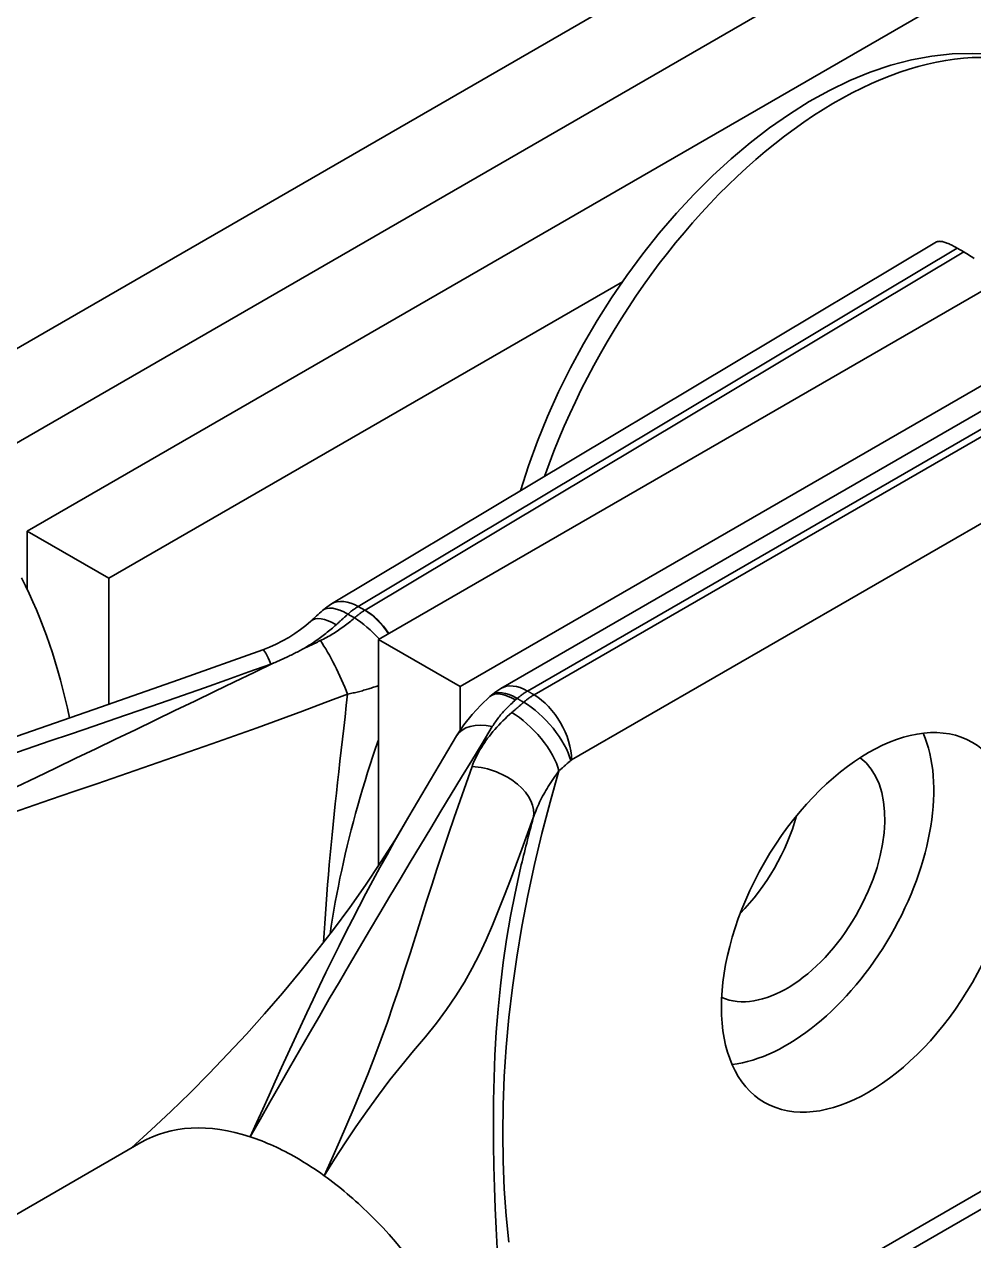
# Model space of a CAD drawing. Header units: millimetres. Extents: x -116965 to 323937, y 291661 to 566926.
# Drawn here: x -12100.1 to -12059, y 313589.3 to 313642 of the extents above; entities that cross this region are included whole.
import ezdxf

# ---------------------------------------------------------------- set-up
doc = ezdxf.new("R2010")
doc.units = ezdxf.units.MM
doc.layers.add('Visible Edges(Schneider)', color=7, linetype='Continuous', lineweight=35)
doc.layers.add('Visible Tangent Edges(Schneider)', color=7, linetype='Continuous', lineweight=35)

msp = doc.modelspace()

# ---------------------------------------------------------------- linework, layer by layer
at = {"layer": 'Visible Edges(Schneider)'}
for p, q in [((-12099.983207, 313620.050982), (-12013.71618, 313669.857274)), ((-12014.069733, 313656.180956), (-12084.780411, 313615.356127)), ((-12010.534199, 313654.139714), (-12081.244877, 313613.314885)), ((-12064.627868, 313648.628362), (-12135.338546, 313607.803533)), ((-12061.092334, 313646.587121), (-12131.803012, 313605.762292)), ((-12060.621554, 313632.56256), (-12086.808008, 313616.896657)), ((-12059.441146, 313632.13431), (-12059.723989, 313632.29761)), ((-12074.221891, 313630.841802), (-12096.447673, 313618.009741)), ((-12053.293284, 313628.349328), (-12079.477728, 313613.2383)), ((-12096.447673, 313618.009741), (-12099.983207, 313620.050982)), ((-12099.983207, 313617.514514), (-12099.983207, 313620.050982)), ((-12096.447673, 313612.554692), (-12096.447673, 313618.009741)), ((-12084.780411, 313615.356127), (-12084.780411, 313605.564933)), ((-12081.244877, 313613.314885), (-12084.780411, 313615.356127)), ((-12081.244877, 313613.314885), (-12081.244877, 313611.425074)), ((-12079.952124, 313612.886421), (-12079.882391, 313612.947728)), ((-12083.457494, 313607.692696), (-12081.399007, 313611.179299)), ((-12050.716628, 313595.294762), (-12076.902068, 313580.183159)), ((-12095.063745, 313593.580095), (-12130.419083, 313573.176549))]:
    msp.add_line(p, q, dxfattribs=at)
at = {"layer": 'Visible Edges(Schneider)', "flags": 128}
for points in [[(-12078.631662, 313621.788111), (-12078.284639, 313622.866287), (-12077.892706, 313623.94191), (-12077.457433, 313625.011573), (-12076.980475, 313626.071862), (-12076.463489, 313627.119365), (-12075.908131, 313628.15067), (-12075.316122, 313629.162333), (-12074.689505, 313630.151024), (-12074.03039, 313631.113573), (-12073.340891, 313632.046816), (-12072.623117, 313632.947588), (-12071.879192, 313633.812725), (-12071.111389, 313634.639245), (-12070.321949, 313635.424485), (-12069.513089, 313636.165817), (-12068.687021, 313636.86061), (-12067.84596, 313637.506235), (-12066.992097, 313638.100208), (-12066.127465, 313638.640261), (-12065.25403, 313639.124014), (-12064.373758, 313639.549078), (-12063.488619, 313639.913073), (-12062.600481, 313640.213602), (-12061.710859, 313640.448017), (-12060.822787, 313640.613403), (-12059.93961, 313640.706839), (-12059.064676, 313640.725402), (-12058.631346, 313640.705692)], [(-12059.72399, 313632.297609), (-12059.776799, 313632.327638), (-12059.828994, 313632.356379), (-12059.880454, 313632.38377), (-12059.931063, 313632.409742), (-12059.98071, 313632.434227), (-12060.029275, 313632.457162), (-12060.076646, 313632.478477), (-12060.122706, 313632.498107), (-12060.167339, 313632.515985), (-12060.210429, 313632.532045), (-12060.251868, 313632.546217), (-12060.291536, 313632.558442), (-12060.329384, 313632.568705), (-12060.365399, 313632.577041), (-12060.399564, 313632.583488), (-12060.431865, 313632.588084), (-12060.462288, 313632.590863), (-12060.490811, 313632.591866), (-12060.517427, 313632.591127), (-12060.542115, 313632.588684), (-12060.564864, 313632.584573), (-12060.585659, 313632.578831), (-12060.60448, 313632.571498), (-12060.621518, 313632.562528)], [(-12058.984589, 313631.841796), (-12059.053308, 313631.889145), (-12059.121165, 313631.934816), (-12059.187978, 313631.978704), (-12059.253567, 313632.020701), (-12059.317747, 313632.060705), (-12059.380334, 313632.098609), (-12059.441147, 313632.13431)], [(-12087.201308, 313616.606004), (-12087.020746, 313616.754141), (-12086.808008, 313616.896657)], [(-12089.782283, 313614.908194), (-12089.493404, 313615.020776), (-12089.208847, 313615.148613), (-12088.931234, 313615.290165), (-12088.663091, 313615.443592), (-12088.405629, 313615.607587), (-12088.159628, 313615.781078), (-12087.92678, 313615.962309), (-12087.708653, 313616.149365)], [(-12104.498687, 313609.669758), (-12102.643305, 313610.365496), (-12100.790433, 313611.033297), (-12097.102379, 313612.326564), (-12093.433498, 313613.609208), (-12089.782283, 313614.908194)], [(-12088.040559, 313614.947415), (-12088.09183, 313614.920288), (-12088.14322, 313614.893306), (-12088.19473, 313614.866473), (-12088.246361, 313614.839789), (-12088.298112, 313614.813258), (-12088.349982, 313614.786881), (-12088.40197, 313614.76066), (-12088.454075, 313614.734599), (-12088.506297, 313614.708698), (-12088.558636, 313614.68296), (-12088.611089, 313614.657389), (-12088.663657, 313614.631984), (-12088.716341, 313614.606748), (-12088.769141, 313614.581682), (-12088.822055, 313614.556787), (-12088.875084, 313614.532065), (-12088.928227, 313614.507517), (-12088.981483, 313614.483144), (-12089.034853, 313614.458948), (-12089.088336, 313614.43493), (-12089.14193, 313614.411092), (-12089.195635, 313614.387435), (-12089.24945, 313614.363959), (-12089.303373, 313614.340665)], [(-12079.882391, 313612.947728), (-12079.696972, 313613.096002), (-12079.477728, 313613.2383)], [(-12081.399007, 313611.179299), (-12081.078624, 313611.664394), (-12080.727871, 313612.105975), (-12080.351362, 313612.511695), (-12079.952124, 313612.886421)], [(-12095.471072, 313593.345026), (-12094.617422, 313594.125501), (-12093.771738, 313594.922756), (-12092.935252, 313595.736514), (-12092.109192, 313596.566506), (-12091.29479, 313597.412454), (-12090.493275, 313598.274085), (-12089.705876, 313599.151123), (-12088.933824, 313600.0433), (-12088.178349, 313600.950336), (-12087.440682, 313601.87196), (-12086.72205, 313602.807899), (-12086.023686, 313603.757874), (-12085.346818, 313604.721616), (-12084.692677, 313605.698849), (-12084.062492, 313606.6893), (-12083.457494, 313607.692696)], [(-12078.868146, 313604.373998), (-12079.066479, 313603.37517), (-12079.237414, 313602.372073), (-12079.382485, 313601.366728), (-12079.503224, 313600.361148), (-12079.601166, 313599.357354), (-12079.677845, 313598.357364), (-12079.734795, 313597.363192), (-12079.773548, 313596.376858), (-12079.795639, 313595.400379), (-12079.802602, 313594.435775), (-12079.79597, 313593.485062), (-12079.778415, 313592.550647), (-12079.752789, 313591.634159), (-12079.720147, 313590.736066), (-12079.681531, 313589.856821), (-12079.63798, 313588.996879)]]:
    msp.add_lwpolyline(points, dxfattribs=at)
at = {"layer": 'Visible Edges(Schneider)'}
for centre, major_axis, ratio, start_param, end_param in [((-12127.560371, 313587.802737), (21.25, 36.80608), 0.577350269, 5.706216419, 5.927129679), ((-12227.623495, 312988.395544), (-901.977596, -1019.446865), 0.251086048, 4.285538526, 4.286085791), ((-12067.102742, 313605.149919), (4.5, 7.794229), 0.577350269, 3.54530734, 5.879470621), ((-12067.102742, 313605.149919), (3, 5.196152), 0.577350269, 3.200552373, 6.224225588), ((-12070.638276, 313607.191161), (3, 5.196152), 0.577350269, 4.293020481, 5.13175748), ((-12088.315944, 313581.887482), (-6.7478, 11.692613), 0.577475664, 5.710286433, 6.283185307), ((-12088.315944, 313581.887482), (-6.7478, 11.692613), 0.577475664, 5.497895774, 5.710286433), ((-12088.315944, 313581.887482), (-6.7478, 11.692613), 0.577475664, 5.373540779, 5.497895774), ((-12088.315944, 313581.887482), (-6.7478, 11.692613), 0.577475664, 5.162100655, 5.373540779), ((-12088.315944, 313581.887482), (6.7478, -11.692613), 0.577475664, 0, 2.020508002)]:
    msp.add_ellipse(centre, major_axis=major_axis, ratio=ratio, start_param=start_param, end_param=end_param, dxfattribs=at)
msp.add_ellipse((-12063.567208, 313603.108678), major_axis=(4.5, 7.794229), ratio=0.577350269, dxfattribs=at)
at = {"layer": 'Visible Tangent Edges(Schneider)'}
for p, q in [((-12085.65664, 313616.783544), (-12059.723989, 313632.29761)), ((-12059.441146, 313632.13431), (-12085.360044, 313616.628472)), ((-12078.32775, 313613.124371), (-12052.391849, 313628.091965)), ((-12052.109006, 313627.928666), (-12078.045554, 313612.960698)), ((-12076.419562, 313610.143581), (-12049.677732, 313625.576277)), ((-12086.100396, 313616.45243), (-12085.817856, 313616.289031)), ((-12085.37377, 313616.620301), (-12085.65664, 313616.783544)), ((-12085.360044, 313616.628472), (-12085.37377, 313616.620301)), ((-12078.846433, 313612.73942), (-12078.776181, 313612.80054)), ((-12049.683169, 313596.669159), (-12076.425347, 313581.236263))]:
    msp.add_line(p, q, dxfattribs=at)
at = {"layer": 'Visible Tangent Edges(Schneider)', "flags": 128}
for points in [[(-12086.60721, 313615.99537), (-12086.586102, 313616.01444), (-12086.564992, 313616.033507), (-12086.543881, 313616.052572), (-12086.52277, 313616.071635), (-12086.501658, 313616.090696), (-12086.480546, 313616.109754), (-12086.459432, 313616.12881), (-12086.438318, 313616.147863), (-12086.417203, 313616.166915), (-12086.396088, 313616.185964), (-12086.374971, 313616.205011), (-12086.353854, 313616.224056), (-12086.332736, 313616.243098), (-12086.311618, 313616.262139), (-12086.290499, 313616.281177), (-12086.269379, 313616.300213), (-12086.248259, 313616.319247), (-12086.227137, 313616.338279), (-12086.206015, 313616.35731), (-12086.184893, 313616.376338), (-12086.163769, 313616.395364), (-12086.142646, 313616.414388), (-12086.121521, 313616.43341), (-12086.100396, 313616.45243)], [(-12086.100396, 313616.45243), (-12086.082333, 313616.468565), (-12086.064213, 313616.484512), (-12086.04604, 313616.500269), (-12086.027817, 313616.515834), (-12086.009546, 313616.531204), (-12085.991231, 313616.546376), (-12085.972875, 313616.561347), (-12085.954481, 313616.576115), (-12085.936052, 313616.590677), (-12085.917592, 313616.60503), (-12085.899102, 313616.619174), (-12085.880583, 313616.633108), (-12085.862036, 313616.646831), (-12085.84346, 313616.660344), (-12085.824858, 313616.673645), (-12085.806229, 313616.686734), (-12085.787576, 313616.69961), (-12085.768904, 313616.712268), (-12085.750216, 313616.724708), (-12085.731514, 313616.736925), (-12085.712802, 313616.74892), (-12085.694084, 313616.760689), (-12085.675362, 313616.772231), (-12085.65664, 313616.783544)], [(-12085.37377, 313616.620301), (-12085.392465, 313616.609001), (-12085.411166, 313616.597469), (-12085.429872, 313616.585707), (-12085.448577, 313616.573716), (-12085.467279, 313616.561498), (-12085.485976, 313616.549055), (-12085.504662, 313616.536388), (-12085.523337, 313616.5235), (-12085.541996, 313616.510393), (-12085.560636, 313616.497067), (-12085.579255, 313616.483527), (-12085.597848, 313616.469774), (-12085.616412, 313616.45581), (-12085.634946, 313616.441638), (-12085.653444, 313616.42726), (-12085.671905, 313616.412679), (-12085.690324, 313616.397896), (-12085.7087, 313616.382916), (-12085.727028, 313616.36774), (-12085.745306, 313616.352372), (-12085.76353, 313616.336814), (-12085.781699, 313616.321069), (-12085.799809, 313616.305141), (-12085.817856, 313616.289031)], [(-12088.04056, 313614.947416), (-12087.975122, 313614.986101), (-12087.910198, 313615.025245), (-12087.845774, 313615.064849), (-12087.781816, 313615.10493), (-12087.718301, 313615.145496), (-12087.655236, 313615.18654), (-12087.592634, 313615.228049), (-12087.530503, 313615.270013), (-12087.468851, 313615.312424), (-12087.407688, 313615.355271), (-12087.347021, 313615.398544), (-12087.286859, 313615.442234), (-12087.22721, 313615.486331), (-12087.168082, 313615.530825), (-12087.109483, 313615.575705), (-12087.051422, 313615.620962), (-12086.993906, 313615.666586), (-12086.936945, 313615.712566), (-12086.880545, 313615.758892), (-12086.824713, 313615.805555), (-12086.769457, 313615.852544), (-12086.714782, 313615.899849), (-12086.660698, 313615.947461), (-12086.60721, 313615.99537)], [(-12085.817856, 313616.289031), (-12085.871668, 313616.242099), (-12085.926203, 313616.195557), (-12085.981453, 313616.149422), (-12086.037407, 313616.103713), (-12086.094056, 313616.058448), (-12086.15139, 313616.013644), (-12086.2094, 313615.969322), (-12086.268075, 313615.925498), (-12086.327393, 313615.882199), (-12086.387348, 313615.839441), (-12086.447941, 313615.797237), (-12086.509175, 313615.755598), (-12086.571052, 313615.714537), (-12086.633575, 313615.674065), (-12086.696745, 313615.634195), (-12086.760566, 313615.594939), (-12086.825036, 313615.556316), (-12086.890141, 313615.518354), (-12086.955866, 313615.481079), (-12087.022194, 313615.444519), (-12087.089111, 313615.408699), (-12087.156601, 313615.373648), (-12087.224648, 313615.339392), (-12087.293238, 313615.305957)], [(-12087.293238, 313615.305957), (-12087.324379, 313615.291025), (-12087.355521, 313615.276092), (-12087.386662, 313615.261158), (-12087.417803, 313615.246224), (-12087.448943, 313615.23129), (-12087.480084, 313615.216354), (-12087.511224, 313615.201418), (-12087.542363, 313615.186482), (-12087.573502, 313615.171544), (-12087.604641, 313615.156607), (-12087.63578, 313615.141668), (-12087.666919, 313615.126729), (-12087.698057, 313615.111789), (-12087.729195, 313615.096849), (-12087.760332, 313615.081908), (-12087.79147, 313615.066967), (-12087.822607, 313615.052025), (-12087.853744, 313615.037082), (-12087.88488, 313615.022139), (-12087.916016, 313615.007195), (-12087.947152, 313614.992251), (-12087.978288, 313614.977306), (-12088.009424, 313614.962361), (-12088.040559, 313614.947415)], [(-12100.955086, 313610.284709), (-12099.992637, 313610.61715), (-12099.02952, 313610.947138), (-12098.06635, 313611.275956), (-12097.103743, 313611.604887), (-12096.142068, 313611.934868), (-12095.181157, 313612.26595), (-12094.221094, 313612.598429), (-12093.261973, 313612.932617), (-12092.30389, 313613.268827), (-12091.346914, 313613.607283), (-12090.391069, 313613.948075), (-12089.436383, 313614.291309)], [(-12089.303373, 313614.340664), (-12090.160648, 313613.928227), (-12091.017823, 313613.515491), (-12091.874947, 313613.102522), (-12092.732069, 313612.689385), (-12093.58924, 313612.276149), (-12094.446509, 313611.862879), (-12095.303936, 313611.449659), (-12096.161578, 313611.036564), (-12097.01946, 313610.623629), (-12097.877607, 313610.210887), (-12098.736045, 313609.798371), (-12099.5948, 313609.386112), (-12100.453896, 313608.974144)], [(-12089.436383, 313614.291309), (-12089.430823, 313614.293319), (-12089.425265, 313614.295333), (-12089.419709, 313614.297351), (-12089.414154, 313614.299373), (-12089.4086, 313614.301399), (-12089.403048, 313614.303429), (-12089.397498, 313614.305463), (-12089.391949, 313614.307501), (-12089.386401, 313614.309544), (-12089.380855, 313614.31159), (-12089.375311, 313614.313641), (-12089.369768, 313614.315695), (-12089.364226, 313614.317754), (-12089.358686, 313614.319817), (-12089.353148, 313614.321884), (-12089.347611, 313614.323955), (-12089.342076, 313614.326029), (-12089.336542, 313614.328108), (-12089.33101, 313614.330191), (-12089.32548, 313614.332278), (-12089.319951, 313614.334369), (-12089.314423, 313614.336464), (-12089.308898, 313614.338563), (-12089.303373, 313614.340666)], [(-12086.114823, 313612.98947), (-12086.055107, 313613.001579), (-12085.995724, 313613.014009), (-12085.936677, 313613.026755), (-12085.87797, 313613.039814), (-12085.819607, 313613.053179), (-12085.761591, 313613.066846), (-12085.703925, 313613.080812), (-12085.646615, 313613.09507), (-12085.589662, 313613.109617), (-12085.533071, 313613.124447), (-12085.476845, 313613.139555), (-12085.420988, 313613.154938), (-12085.365503, 313613.17059), (-12085.310395, 313613.186507), (-12085.255666, 313613.202684), (-12085.20132, 313613.219116), (-12085.147359, 313613.235799), (-12085.09378, 313613.252729), (-12085.040584, 313613.269904), (-12084.987768, 313613.287322), (-12084.935333, 313613.304979), (-12084.883278, 313613.322874), (-12084.831603, 313613.341004), (-12084.780306, 313613.359365)], [(-12100.972241, 313607.729858), (-12099.972136, 313608.077908), (-12098.971825, 313608.423719), (-12097.971715, 313608.767906), (-12096.972212, 313609.111085), (-12095.973723, 313609.453871), (-12094.976653, 313609.796878), (-12093.981409, 313610.140722), (-12092.988409, 313610.486108), (-12091.997944, 313610.833742), (-12091.010159, 313611.184075), (-12090.025197, 313611.537551), (-12089.043201, 313611.894613), (-12088.064219, 313612.255579), (-12087.088129, 313612.62051), (-12086.114823, 313612.98947)], [(-12086.114501, 313612.989459), (-12086.170942, 313612.492794), (-12086.22709, 313612.001833), (-12086.282733, 313611.516201), (-12086.337661, 313611.035519), (-12086.391751, 313610.559486), (-12086.444946, 313610.087971), (-12086.497153, 313609.620858), (-12086.548275, 313609.158035), (-12086.598217, 313608.699384), (-12086.646885, 313608.244793), (-12086.694185, 313607.794149), (-12086.740046, 313607.347374), (-12086.784397, 313606.904395), (-12086.827168, 313606.465131), (-12086.868287, 313606.029515), (-12086.907683, 313605.597513), (-12086.945324, 313605.168715), (-12086.981176, 313604.74266), (-12087.015181, 313604.319182), (-12087.047275, 313603.898235), (-12087.077395, 313603.479779), (-12087.105477, 313603.063767), (-12087.131456, 313602.650157), (-12087.155269, 313602.238907)], [(-12079.850655, 313611.586017), (-12079.818971, 313611.637269), (-12079.786231, 313611.688319), (-12079.752461, 313611.739151), (-12079.71769, 313611.789753), (-12079.681943, 313611.84011), (-12079.645249, 313611.890211), (-12079.607634, 313611.940043), (-12079.569125, 313611.989591), (-12079.529749, 313612.038843), (-12079.489538, 313612.087777), (-12079.448506, 313612.136399), (-12079.406655, 313612.18472), (-12079.363991, 313612.232749), (-12079.320532, 313612.280483), (-12079.276297, 313612.327907), (-12079.231305, 313612.375017), (-12079.185575, 313612.4218), (-12079.139128, 313612.46825), (-12079.091981, 313612.514357), (-12079.044155, 313612.560112), (-12078.995668, 313612.605503), (-12078.94654, 313612.650524), (-12078.896789, 313612.695166), (-12078.846433, 313612.73942)], [(-12078.776181, 313612.80054), (-12078.757885, 313612.816434), (-12078.739542, 313612.832128), (-12078.721155, 313612.847622), (-12078.702725, 313612.862915), (-12078.684253, 313612.878004), (-12078.665741, 313612.89289), (-12078.647192, 313612.90757), (-12078.628605, 313612.922043), (-12078.609983, 313612.936309), (-12078.591327, 313612.950367), (-12078.572638, 313612.964216), (-12078.553919, 313612.977851), (-12078.535171, 313612.991274), (-12078.516395, 313613.004484), (-12078.497595, 313613.017478), (-12078.478772, 313613.030254), (-12078.459928, 313613.04281), (-12078.441067, 313613.055145), (-12078.422195, 313613.067254), (-12078.403312, 313613.079139), (-12078.384423, 313613.090794), (-12078.365531, 313613.10222), (-12078.346638, 313613.113411), (-12078.32775, 313613.124371)], [(-12078.776181, 313612.80054), (-12078.764337, 313612.793768), (-12078.752493, 313612.786996), (-12078.740649, 313612.780224), (-12078.728806, 313612.773451), (-12078.716964, 313612.766678), (-12078.705122, 313612.759903), (-12078.693281, 313612.753127), (-12078.68144, 313612.746353), (-12078.6696, 313612.739575), (-12078.65776, 313612.732799), (-12078.645921, 313612.726022), (-12078.634082, 313612.719243), (-12078.622244, 313612.712464), (-12078.610406, 313612.705684), (-12078.598569, 313612.698904), (-12078.586733, 313612.692124), (-12078.574897, 313612.685343), (-12078.563061, 313612.678561), (-12078.551226, 313612.671778), (-12078.539392, 313612.664994), (-12078.527558, 313612.658211), (-12078.515725, 313612.651427), (-12078.503892, 313612.64464), (-12078.49206, 313612.637854)], [(-12078.045554, 313612.960698), (-12078.064361, 313612.949764), (-12078.08317, 313612.938597), (-12078.10198, 313612.927199), (-12078.120786, 313612.915574), (-12078.139587, 313612.903721), (-12078.158377, 313612.891644), (-12078.177156, 313612.879342), (-12078.195918, 313612.866821), (-12078.214659, 313612.854081), (-12078.233378, 313612.841126), (-12078.252072, 313612.827958), (-12078.27074, 313612.814575), (-12078.289378, 313612.800981), (-12078.307987, 313612.787176), (-12078.326563, 313612.773163), (-12078.345105, 313612.758943), (-12078.363612, 313612.744517), (-12078.382083, 313612.729885), (-12078.400517, 313612.71505), (-12078.41891, 313612.700012), (-12078.437263, 313612.684772), (-12078.455573, 313612.669331), (-12078.473839, 313612.653691), (-12078.49206, 313612.637854)], [(-12078.045554, 313612.960698), (-12078.057319, 313612.967514), (-12078.069083, 313612.974331), (-12078.080847, 313612.981147), (-12078.09261, 313612.987964), (-12078.104372, 313612.994781), (-12078.116134, 313613.001599), (-12078.127895, 313613.008417), (-12078.139657, 313613.015235), (-12078.151416, 313613.022053), (-12078.163176, 313613.028872), (-12078.174935, 313613.035691), (-12078.186693, 313613.042511), (-12078.198451, 313613.049331), (-12078.210209, 313613.056151), (-12078.221965, 313613.062972), (-12078.233721, 313613.069793), (-12078.245477, 313613.076614), (-12078.257232, 313613.083435), (-12078.268986, 313613.090257), (-12078.28074, 313613.097079), (-12078.292493, 313613.103902), (-12078.304246, 313613.110725), (-12078.315998, 313613.117548), (-12078.32775, 313613.124371)], [(-12079.007054, 313612.189497), (-12079.105507, 313612.102568), (-12079.202147, 313612.014451), (-12079.296897, 313611.92519), (-12079.389681, 313611.834829), (-12079.48042, 313611.743415), (-12079.569037, 313611.650995), (-12079.655458, 313611.557624), (-12079.739607, 313611.463349), (-12079.821411, 313611.368223), (-12079.900798, 313611.272294), (-12079.977694, 313611.175623), (-12080.052046, 313611.078236), (-12080.123903, 313610.980019), (-12080.193228, 313610.880958), (-12080.259919, 313610.781121), (-12080.323874, 313610.68058), (-12080.384997, 313610.579411), (-12080.443198, 313610.47768), (-12080.498385, 313610.375463), (-12080.550465, 313610.272837), (-12080.599352, 313610.169872), (-12080.644967, 313610.066639), (-12080.687231, 313609.963215), (-12080.726068, 313609.859667)], [(-12078.49206, 313612.637854), (-12078.513465, 313612.619184), (-12078.534876, 313612.600511), (-12078.55629, 313612.581837), (-12078.57771, 313612.563164), (-12078.599134, 313612.54449), (-12078.620562, 313612.525814), (-12078.641995, 313612.50714), (-12078.663433, 313612.488462), (-12078.684875, 313612.469783), (-12078.706322, 313612.451105), (-12078.727773, 313612.432426), (-12078.749229, 313612.413746), (-12078.770689, 313612.395065), (-12078.792154, 313612.37638), (-12078.813624, 313612.357697), (-12078.835098, 313612.339013), (-12078.856576, 313612.320327), (-12078.878059, 313612.30164), (-12078.899547, 313612.282953), (-12078.921039, 313612.264264), (-12078.942536, 313612.245574), (-12078.964038, 313612.226884), (-12078.985544, 313612.20819), (-12079.007054, 313612.189497)], [(-12090.326177, 313593.825452), (-12089.903283, 313594.57476), (-12089.479112, 313595.323263), (-12089.053646, 313596.070955), (-12088.626865, 313596.817827), (-12088.198748, 313597.563872), (-12087.769277, 313598.30908), (-12087.338432, 313599.053445), (-12086.906192, 313599.796959), (-12086.472536, 313600.53961), (-12086.037471, 313601.281388), (-12085.601073, 313602.022305), (-12085.163422, 313602.762375), (-12084.724599, 313603.501614), (-12084.284686, 313604.240037), (-12083.843765, 313604.977662), (-12083.401916, 313605.714501), (-12082.959248, 313606.450578), (-12082.515934, 313607.185947), (-12082.07212, 313607.920657), (-12081.627954, 313608.654753), (-12081.183581, 313609.388284), (-12080.739148, 313610.121301), (-12080.294795, 313610.85386), (-12079.850655, 313611.586017)], [(-12086.871989, 313602.609293), (-12086.820362, 313602.951491), (-12086.765533, 313603.29468), (-12086.707529, 313603.63878), (-12086.646375, 313603.983716), (-12086.582093, 313604.329411), (-12086.514709, 313604.675787), (-12086.444246, 313605.02277), (-12086.37073, 313605.370286), (-12086.29416, 313605.718378), (-12086.214506, 313606.067209), (-12086.131737, 313606.416916), (-12086.045871, 313606.767419), (-12085.956928, 313607.118624), (-12085.864925, 313607.470461), (-12085.769878, 313607.822854), (-12085.671805, 313608.17573), (-12085.570725, 313608.529018), (-12085.466655, 313608.882643), (-12085.359612, 313609.236534), (-12085.249614, 313609.590616), (-12085.136678, 313609.944817), (-12085.02082, 313610.299065), (-12084.902059, 313610.653286), (-12084.780411, 313611.007412)], [(-12076.965428, 313609.669413), (-12076.944173, 313609.688106), (-12076.922917, 313609.706798), (-12076.901662, 313609.725489), (-12076.880406, 313609.744178), (-12076.859149, 313609.762867), (-12076.837892, 313609.781552), (-12076.816635, 313609.800238), (-12076.795378, 313609.818922), (-12076.774121, 313609.837606), (-12076.752863, 313609.856288), (-12076.731604, 313609.874969), (-12076.710346, 313609.893647), (-12076.689087, 313609.912326), (-12076.667828, 313609.931003), (-12076.646569, 313609.94968), (-12076.62531, 313609.968355), (-12076.60405, 313609.987029), (-12076.58279, 313610.005703), (-12076.56153, 313610.024374), (-12076.54027, 313610.043046), (-12076.51901, 313610.061716), (-12076.497749, 313610.080385), (-12076.476488, 313610.099053), (-12076.455227, 313610.117722)], [(-12076.455227, 313610.117722), (-12076.453771, 313610.11899), (-12076.452312, 313610.120243), (-12076.45085, 313610.121478), (-12076.449384, 313610.122699), (-12076.447915, 313610.123904), (-12076.446442, 313610.125092), (-12076.444967, 313610.126265), (-12076.443489, 313610.127419), (-12076.442008, 313610.128558), (-12076.440524, 313610.129681), (-12076.439037, 313610.130786), (-12076.437549, 313610.131875), (-12076.436058, 313610.132946), (-12076.434565, 313610.134002), (-12076.433069, 313610.13504), (-12076.431572, 313610.13606), (-12076.430074, 313610.137063), (-12076.428574, 313610.138049), (-12076.427073, 313610.139017), (-12076.425571, 313610.139965), (-12076.424069, 313610.140896), (-12076.422567, 313610.14181), (-12076.421064, 313610.142705), (-12076.419562, 313610.143581)], [(-12080.726068, 313609.859667), (-12080.986951, 313609.125329), (-12081.243738, 313608.390938), (-12081.496584, 313607.656418), (-12081.745619, 313606.921684), (-12081.991128, 313606.18663), (-12082.233494, 313605.451137), (-12082.473103, 313604.715085), (-12082.710309, 313603.978343), (-12082.944922, 313603.240544), (-12083.17823, 313602.501651), (-12083.412146, 313601.761816), (-12083.64858, 313601.021189), (-12083.889443, 313600.279916), (-12084.136645, 313599.538147), (-12084.392098, 313598.796034), (-12084.657901, 313598.053853), (-12084.935826, 313597.312405), (-12085.224978, 313596.571771), (-12085.524182, 313595.831905), (-12085.832263, 313595.092766), (-12086.148046, 313594.354313), (-12086.470356, 313593.616506), (-12086.798019, 313592.879301), (-12087.129859, 313592.142655)], [(-12079.133417, 313589.2597), (-12079.251553, 313590.407698), (-12079.335577, 313591.577092), (-12079.385723, 313592.765805), (-12079.40221, 313593.971785), (-12079.385199, 313595.197055), (-12079.334524, 313596.443866), (-12079.249948, 313597.710431), (-12079.131342, 313598.994842), (-12078.978586, 313600.29518), (-12078.791682, 313601.60942), (-12078.570799, 313602.935472), (-12078.31611, 313604.271241), (-12078.027824, 313605.614533), (-12077.706449, 313606.962653), (-12077.352306, 313608.314325), (-12076.965643, 313609.668598)], [(-12078.077341, 313607.630483), (-12078.049478, 313607.714018), (-12078.019718, 313607.798059), (-12077.988099, 313607.882544), (-12077.954662, 313607.967417), (-12077.919447, 313608.052616), (-12077.882498, 313608.138078), (-12077.843864, 313608.22374), (-12077.803592, 313608.309535), (-12077.761729, 313608.395404), (-12077.718327, 313608.481275), (-12077.673437, 313608.567092), (-12077.627115, 313608.652783), (-12077.579374, 313608.738359), (-12077.530172, 313608.823922), (-12077.479532, 313608.909443), (-12077.427494, 313608.994873), (-12077.374093, 313609.080163), (-12077.319368, 313609.165269), (-12077.263357, 313609.250143), (-12077.2061, 313609.334739), (-12077.147638, 313609.419007), (-12077.088011, 313609.502905), (-12077.02726, 313609.586388), (-12076.965428, 313609.669413)], [(-12083.457377, 313607.692669), (-12083.777616, 313607.142309), (-12084.094003, 313606.590223), (-12084.406456, 313606.036183), (-12084.714893, 313605.479955), (-12085.019251, 313604.921231), (-12085.319695, 313604.359895), (-12085.616451, 313603.795924), (-12085.909748, 313603.229296), (-12086.199811, 313602.659983), (-12086.486869, 313602.087962), (-12086.771147, 313601.513208), (-12087.052873, 313600.935701), (-12087.332273, 313600.355413), (-12087.609633, 313599.772365), (-12087.885376, 313599.186785), (-12088.159716, 313598.59882), (-12088.432837, 313598.008607), (-12088.704925, 313597.416276), (-12088.976166, 313596.821969), (-12089.246746, 313596.225815), (-12089.516852, 313595.627952), (-12089.786668, 313595.028514), (-12090.056381, 313594.427635), (-12090.326177, 313593.825452)], [(-12087.129859, 313592.142655), (-12086.684914, 313592.852864), (-12086.226742, 313593.558988), (-12085.756384, 313594.258189), (-12085.274886, 313594.94763), (-12084.783291, 313595.624477), (-12084.282645, 313596.285888), (-12083.773993, 313596.92903), (-12083.258379, 313597.551065), (-12082.742753, 313598.151454), (-12082.264781, 313598.744411), (-12081.827718, 313599.335251), (-12081.427664, 313599.926851), (-12081.060718, 313600.522092), (-12080.722982, 313601.123844), (-12080.410555, 313601.734987), (-12080.119537, 313602.358398), (-12079.844461, 313602.994249), (-12079.579132, 313603.637965), (-12079.321282, 313604.288807), (-12079.068751, 313604.946177), (-12078.81938, 313605.609474), (-12078.571565, 313606.278194), (-12078.324527, 313606.951988), (-12078.077341, 313607.630483)], [(-12078.077578, 313607.629001), (-12078.114412, 313607.493295), (-12078.150908, 313607.357579), (-12078.187065, 313607.221859), (-12078.222883, 313607.086135), (-12078.258362, 313606.950408), (-12078.293503, 313606.814683), (-12078.328305, 313606.678959), (-12078.362768, 313606.54324), (-12078.396893, 313606.407528), (-12078.430679, 313606.271822), (-12078.464126, 313606.136128), (-12078.497235, 313606.000447), (-12078.530005, 313605.864781), (-12078.562437, 313605.729129), (-12078.59453, 313605.593496), (-12078.626285, 313605.457885), (-12078.657702, 313605.322296), (-12078.68878, 313605.186731), (-12078.719521, 313605.051194), (-12078.749922, 313604.915686), (-12078.779986, 313604.780207), (-12078.809711, 313604.644761), (-12078.839098, 313604.509355), (-12078.868144, 313604.373999)]]:
    msp.add_lwpolyline(points, dxfattribs=at)
at = {"layer": 'Visible Tangent Edges(Schneider)'}
for centre, major_axis, ratio, start_param, end_param in [((-12064.981421, 313622.296348), (10, 17.320508), 0.577350269, 0, 1.88627114), ((-12085.627216, 313614.922897), (-1.180792, 1.973761), 0.566810367, 5.488902869, 6.283185307), ((-12085.662713, 313614.896406), (-1.538594, 1.709599), 0.400692281, 5.394159516, 6.283185307), ((-12085.344346, 313614.759654), (1.172246, -1.978848), 0.563913176, 1.666656624, 2.349754873), ((-12085.33062, 313614.767825), (-1.180792, 1.973761), 0.566810367, 4.805676296, 5.488902869), ((-12086.169824, 313614.439977), (-1.538829, 1.709388), 0.400550482, 5.393730726, 6.283185307), ((-12085.38022, 313614.733353), (1.519022, -1.727013), 0.392705711, 1.598290635, 2.25692329), ((-12089.002889, 313612.744275), (-0.779395, 2.163919), 0.070543699, 5.483169731, 6.283185307), ((-12086.857041, 313613.753983), (0.990031, -2.076015), 0.164935379, 1.116384594, 2.333243889), ((-12078.328103, 313611.246225), (-1.149625, 1.992075), 0.577475664, 5.497895774, 6.283185307), ((-12078.433368, 313611.159175), (-1.518757, 1.727246), 0.412508596, 5.399826709, 6.283185307), ((-12078.363883, 313611.220264), (-1.518508, 1.727464), 0.412654041, 5.399614395, 6.283185307), ((-12078.045908, 313611.082552), (1.149625, -1.992075), 0.577475664, 0.785506794, 2.35630312), ((-12078.591774, 313610.608384), (-1.518971, 1.727057), 0.412382605, 3.827980186, 5.400965396), ((-12078.081572, 313611.056692), (1.517495, -1.728355), 0.413247822, 0.686740398, 2.257966306), ((-12079.421262, 313610.005194), (-1.977746, 1.174105), 0.576847829, 5.249197304, 6.283185307), ((-12080.279834, 313608.276072), (2.168706, -0.765974), 0.641661924, 0.084640609, 1.995705999)]:
    msp.add_ellipse(centre, major_axis=major_axis, ratio=ratio, start_param=start_param, end_param=end_param, dxfattribs=at)

doc.saveas('drawing.dxf')
